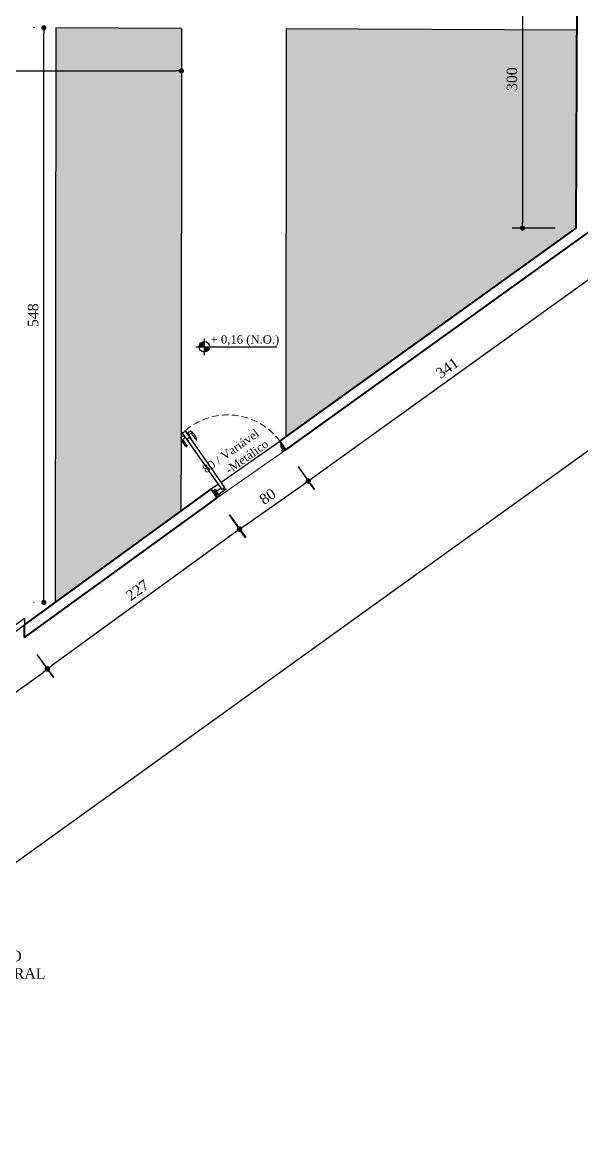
# Model space of a CAD drawing. Header units: millimetres. Extents: x 103208 to 171806, y -164 to 10038.
# Drawn here: x 113571 to 114104, y 4818 to 5894 of the extents above; entities that cross this region are included whole.
import ezdxf
from ezdxf import colors
from ezdxf.entities.mleader import LeaderData, LeaderLine
from ezdxf.math import Vec2, Vec3

# ---------------------------------------------------------------- set-up
doc = ezdxf.new("R2010")
doc.units = ezdxf.units.MM
doc.linetypes.add('HIDDEN', pattern=[9.525, 6.35, -3.175])
for name, color, linetype in [('ACESSORIOS', 2, 'Continuous'), ('Hachuria - Moveis', 1, 'Continuous'), ('PN010', 1, 'Continuous'), ('PN060', 6, 'Continuous'), ('Portas-Cotas', 2, 'Continuous'), ('Texto', 2, 'Continuous')]:
    doc.layers.add(name, color=color, linetype=linetype)
for name, color, linetype, lineweight in [('MEDIDAS', 7, 'Continuous', 0), ('Parede Corte', 4, 'Continuous', 40), ('Portas - Janelas', 2, 'Continuous', 20), ('Projeção Portas', 55, 'HIDDEN', 5)]:
    doc.layers.add(name, color=color, linetype=linetype, lineweight=lineweight)
doc.styles.add('Valéria', font='romantic.ttf', dxfattribs={"height": 10})
doc.dimstyles.new('Cota - 50', dxfattribs={"dimtxt": 10, "dimasz": 5, "dimexe": 10, "dimexo": 20, "dimgap": 5, "dimtad": 1, "dimtxsty": 'Valéria', "dimblk": 'DOT', "dimcen": 0, "dimclrd": 12, "dimclre": 12, "dimclrt": 2, "dimazin": 2, "dimtfac": 1, "dimtix": 1, "dimtmove": 0, "dimatfit": 3, "dimldrblk": 'DOT', "dimfxl": 1, "dimarcsym": 0})

# ---------------------------------------------------------------- blocks, each defined once
blk = doc.blocks.new('_Dot')
at = {"color": 0, "linetype": 'ByBlock', "lineweight": -2}
blk.add_line((-0.5, 0), (-1, 0), dxfattribs=at)
at = {"color": 0, "linetype": 'ByBlock', "const_width": 0.5}
blk.add_lwpolyline([(-0.25, 0, 1), (0.25, 0, 1)], format="xyb", close=True, dxfattribs=at)
blk = doc.blocks.new('*D650')
at = {"layer": 'Defpoints', "color": 0, "transparency": 16777216}
for p in [(115535.9, 6718.8, 9825), (115634.7, 6581.6), (113095.9, 4963.1, 9825)]:
    blk.add_point(p, dxfattribs=at)
at = {"layer": 'MEDIDAS', "color": 12, "lineweight": -2, "transparency": 16777216}
for p, q in [((115547.6, 6702.6), (115640.6, 6573.5)), ((113198.8, 4828.8), (115630.7, 6578.6)), ((113107.6, 4946.9), (113200.6, 4817.8))]:
    blk.add_line(p, q, dxfattribs=at)
at = {"layer": 'MEDIDAS', "color": 12, "lineweight": -2, "transparency": 16777216, "xscale": 5, "yscale": 5, "zscale": 5}
for p, rotation in [((115634.7, 6581.6), 35.73698977606095), ((113194.7, 4825.9), 215.736989776061)]:
    blk.add_blockref('_Dot', p, dxfattribs=dict(at, rotation=rotation))
at = {"layer": 'MEDIDAS', "color": 2, "transparency": 16777216, "insert": (114408.8, 5712), "char_height": 10, "attachment_point": 5, "rotation": 35.737, "style": 'Valéria'}
blk.add_mtext('3006', dxfattribs=at)
blk = doc.blocks.new('*D683')
at = {"color": 12, "lineweight": -2, "transparency": 16777216}
for p, q in [((113584.8, 5290.2), (113600.7, 5268.2)), ((113151.8, 4957.5), (113590.8, 5273.3)), ((113137.7, 4968.6), (113153.6, 4946.5))]:
    blk.add_line(p, q, dxfattribs=at)
at = {"layer": 'Defpoints', "color": 0, "transparency": 16777216}
for p in [(113573.1, 5306.5, 9825), (113594.8, 5276.3), (113126.1, 4984.8, 9825)]:
    blk.add_point(p, dxfattribs=at)
at = {"color": 12, "lineweight": -2, "transparency": 16777216, "xscale": 5, "yscale": 5, "zscale": 5}
for p, rotation in [((113594.8, 5276.3), 35.73698977606043), ((113147.8, 4954.6), 215.7369897760604)]:
    blk.add_blockref('_Dot', p, dxfattribs=dict(at, rotation=rotation))
at = {"color": 2, "transparency": 16777216, "insert": (113365.3, 5123.7), "char_height": 10, "attachment_point": 5, "rotation": 35.737, "style": 'Valéria'}
blk.add_mtext('550', dxfattribs=at)
blk = doc.blocks.new('*D657')
at = {"color": 12, "lineweight": -2, "transparency": 16777216}
for p, q in [((114080.8, 5981.9), (114038.3, 5981.9)), ((114048.3, 5976.9), (114048.3, 5702.5)), ((114079.5, 5697.5), (114038.3, 5697.5))]:
    blk.add_line(p, q, dxfattribs=at)
at = {"layer": 'Defpoints', "color": 0, "transparency": 16777216}
for p in [(114100.8, 5981.9, 9825), (114048.3, 5697.5), (114099.5, 5697.5, 9825)]:
    blk.add_point(p, dxfattribs=at)
at = {"color": 12, "lineweight": -2, "transparency": 16777216, "xscale": 5, "yscale": 5, "zscale": 5}
for p, rotation in [((114048.3, 5981.9), 90), ((114048.3, 5697.5), 270)]:
    blk.add_blockref('_Dot', p, dxfattribs=dict(at, rotation=rotation))
at = {"color": 2, "transparency": 16777216, "insert": (114038.2, 5839.7), "char_height": 10, "attachment_point": 5, "rotation": 90, "style": 'Valéria'}
blk.add_mtext('300', dxfattribs=at)
blk = doc.blocks.new('*D667')
at = {"color": 12, "lineweight": -2, "transparency": 16777216}
for p, q in [((114111.1, 5668.9), (114126.7, 5647.2)), ((113847.9, 5458.9), (114116.8, 5652.4)), ((113834, 5469.6), (113849.7, 5447.9))]:
    blk.add_line(p, q, dxfattribs=at)
at = {"layer": 'Defpoints', "color": 0, "transparency": 16777216}
for p in [(114099.4, 5685.2, 9825), (114120.9, 5655.3), (113822.4, 5485.8, 9825)]:
    blk.add_point(p, dxfattribs=at)
at = {"color": 12, "lineweight": -2, "transparency": 16777216, "xscale": 5, "yscale": 5, "zscale": 5}
for p, rotation in [((114120.9, 5655.3), 35.73698977606142), ((113843.8, 5456), 215.7369897760614)]:
    blk.add_blockref('_Dot', p, dxfattribs=dict(at, rotation=rotation))
at = {"color": 2, "transparency": 16777216, "insert": (113976.4, 5563.9), "char_height": 10, "attachment_point": 5, "rotation": 35.737, "style": 'Valéria'}
blk.add_mtext('341', dxfattribs=at)
blk = doc.blocks.new('*D668')
at = {"color": 12, "lineweight": -2, "transparency": 16777216}
for p, q in [((114119.3, 5674.9), (114135, 5653.1)), ((114111.1, 5668.9), (114126.7, 5647.2)), ((114120.9, 5655.3), (114129.1, 5661.3)), ((114133.2, 5664.2), (114137.2, 5667.1)), ((114116.8, 5652.4), (114112.8, 5649.5))]:
    blk.add_line(p, q, dxfattribs=at)
at = {"layer": 'Defpoints', "color": 0, "transparency": 16777216}
for p in [(114099.4, 5685.2, 9825), (114107.6, 5691.1, 9825), (114129.1, 5661.3)]:
    blk.add_point(p, dxfattribs=at)
at = {"color": 12, "lineweight": -2, "transparency": 16777216, "xscale": 5, "yscale": 5, "zscale": 5}
for p, rotation in [((114129.1, 5661.3), 215.7369897759889), ((114120.9, 5655.3), 35.73698977598891)]:
    blk.add_blockref('_Dot', p, dxfattribs=dict(at, rotation=rotation))
at = {"color": 2, "transparency": 16777216, "insert": (114119.1, 5666.5), "char_height": 10, "attachment_point": 5, "rotation": 35.737, "style": 'Valéria'}
blk.add_mtext('10', dxfattribs=at)
blk = doc.blocks.new('*D763')
at = {"color": 12, "lineweight": -2, "transparency": 16777216}
for p, q in [((113110.4, 5871), (113110.4, 5837.5)), ((113722.7, 5868.1), (113722.7, 5837.5)), ((113115.4, 5847.5), (113717.7, 5847.5))]:
    blk.add_line(p, q, dxfattribs=at)
at = {"layer": 'Defpoints', "color": 0, "transparency": 16777216}
for p in [(113110.4, 5891, 9825), (113722.7, 5888.1, 9825), (113722.7, 5847.5)]:
    blk.add_point(p, dxfattribs=at)
at = {"color": 12, "lineweight": -2, "transparency": 16777216, "xscale": 5, "yscale": 5, "zscale": 5, "rotation": 180}
blk.add_blockref('_Dot', (113110.4, 5847.5), dxfattribs=at)
at = {"color": 12, "lineweight": -2, "transparency": 16777216, "xscale": 5, "yscale": 5, "zscale": 5}
blk.add_blockref('_Dot', (113722.7, 5847.5), dxfattribs=at)
at = {"color": 2, "transparency": 16777216, "insert": (113416.6, 5857.7), "char_height": 10, "attachment_point": 5, "style": 'Valéria'}
blk.add_mtext('612', dxfattribs=at)
blk = doc.blocks.new('*D780')
at = {"color": 12, "lineweight": -2, "transparency": 16777216}
for p, q in [((113582.7, 5888.7), (113581.4, 5888.7)), ((113591.4, 5345), (113591.4, 5883.7)), ((113582.2, 5340), (113581.4, 5340))]:
    blk.add_line(p, q, dxfattribs=at)
at = {"layer": 'Defpoints', "color": 0, "transparency": 16777216}
for p in [(113591.4, 5888.7), (113602.7, 5888.7, 9825), (113602.2, 5340, 9825)]:
    blk.add_point(p, dxfattribs=at)
at = {"color": 12, "lineweight": -2, "transparency": 16777216, "xscale": 5, "yscale": 5, "zscale": 5}
for p, rotation in [((113591.4, 5888.7), 90), ((113591.4, 5340), 270)]:
    blk.add_blockref('_Dot', p, dxfattribs=dict(at, rotation=rotation))
at = {"color": 2, "transparency": 16777216, "insert": (113581.2, 5614.3), "char_height": 10, "attachment_point": 5, "rotation": 90, "style": 'Valéria'}
blk.add_mtext('548', dxfattribs=at)
blk = doc.blocks.new('*D1023')
at = {"color": 12, "lineweight": -2, "transparency": 16777216}
for p, q in [((113834.1, 5469.7), (113849.5, 5447.7)), ((113782, 5412.7), (113839.6, 5453.1)), ((113768.3, 5423.6), (113783.6, 5401.7))]:
    blk.add_line(p, q, dxfattribs=at)
at = {"layer": 'Defpoints', "color": 0, "transparency": 16777216}
for p in [(113822.7, 5486, 9825), (113843.7, 5455.9), (113756.8, 5440, 9825)]:
    blk.add_point(p, dxfattribs=at)
at = {"color": 12, "lineweight": -2, "transparency": 16777216, "xscale": 5, "yscale": 5, "zscale": 5}
for p, rotation in [((113843.7, 5455.9), 34.9690898920148), ((113777.9, 5409.9), 214.9690898920148)]:
    blk.add_blockref('_Dot', p, dxfattribs=dict(at, rotation=rotation))
at = {"color": 2, "transparency": 16777216, "insert": (113805, 5441.2), "char_height": 10, "attachment_point": 5, "rotation": 34.9691, "style": 'Valéria'}
blk.add_mtext('80', dxfattribs=at)
blk = doc.blocks.new('*D1024')
at = {"color": 12, "lineweight": -2, "transparency": 16777216}
for p, q in [((113768.6, 5423.8), (113784.3, 5402.2)), ((113598.7, 5279.7), (113774.4, 5407.3)), ((113584.8, 5290.3), (113600.6, 5268.6))]:
    blk.add_line(p, q, dxfattribs=at)
at = {"layer": 'Defpoints', "color": 0, "transparency": 16777216}
for p in [(113756.8, 5440, 9825), (113778.4, 5410.2), (113573.1, 5306.5, 9825)]:
    blk.add_point(p, dxfattribs=at)
at = {"color": 12, "lineweight": -2, "transparency": 16777216, "xscale": 5, "yscale": 5, "zscale": 5}
for p, rotation in [((113778.4, 5410.2), 36.00746497237041), ((113594.7, 5276.7), 216.0074649723704)]:
    blk.add_blockref('_Dot', p, dxfattribs=dict(at, rotation=rotation))
at = {"color": 2, "transparency": 16777216, "insert": (113680.6, 5351.7), "char_height": 10, "attachment_point": 5, "rotation": 36.0075, "style": 'Valéria'}
blk.add_mtext('227', dxfattribs=at)

msp = doc.modelspace()

# ---------------------------------------------------------------- hatches: boundary and pattern name
h = msp.add_hatch()
h.set_pattern_fill('GRASS2', color=74, scale=15, pattern_type=2)
h.set_pattern_definition([(360, (4.5, 0.3), (15, 15), [2.25, -0.45, 0.6, -0.45, 2.25, -9]), (360, (3.75, 0.75), (15, 15), [1.5, -1.125, 2.25, -1.125, 1.5, -7.5]), (360, (9, 6.75), (15, 15), [1.875, -0.75, 1.875, -10.5]), (360, (1.5, 9.75), (15, 15), [0.75, -1.5, 0.75, -12]), (90, (3, 9.75), (-15, 15), [1.35, -13.65]), (90, (7.5, 0.75), (-15, 15), [1.5, -13.5]), (90, (11.25, 6.75), (-15, 15), [1.5, -13.5]), (45, (9.45, 0.6), (1e-14, 15), [1.5, -19.7132034]), (135, (5.55, 0.6), (-15, 1e-14), [1.5, -19.7132034]), (63.434949, (9, 0.675), (8e-10, 15), [1.5, -32.0410197]), (75.9637565, (8.25, 0.75), (5e-10, 15), [1.5, -60.3465844]), (75.9637565, (12, 6.75), (5e-10, 15), [1.2, -60.6465844]), (75.9637565, (3.3, 9.75), (5e-10, 15), [1.05, -60.7965844]), (104.0362435, (6.75, 0.75), (-5e-10, 15), [1.5, -60.3465844]), (104.0362435, (10.5, 6.75), (-5e-10, 15), [1.2, -60.6465844]), (104.0362435, (2.7, 9.75), (-5e-10, 15), [1.05, -60.7965844]), (116.565051, (6, 0.675), (-6e-09, 15), [1.5, -32.041002])])
h.paths.add_polyline_path([(113110.3704, 5891.04176), (113131.89185, 5891.04176), (113131.90351, 5013.65689), (113106.04092, 4982.72769)])
h.paths.add_polyline_path([(113212.66662, 5889.6242), (113292.66593, 5888.85469), (113292.66593, 5750.65805), (113212.66662, 5751.42756)])
h.paths.add_polyline_path([(113422.66472, 5886.811), (113502.60254, 5889.40989), (113502.60254, 5752.62701), (113422.66472, 5750.02812)])
h.paths.add_polyline_path([(113602.73126, 5888.69492), (113722.29388, 5888.69492), (113722.29388, 5426.15392), (113602.21211, 5339.74881)])
h.paths.add_polyline_path([(113421.77858, 5325.98511), (113502.14397, 5325.83261), (113502.1498, 5273.9086), (113422.37891, 5216.50928)])
h.paths.add_polyline_path([(113212.2033, 5327.59219), (113292.10011, 5327.56372), (113292.10605, 5121.64961), (113211.6539, 5064.88161)])
h = msp.add_hatch()
h.set_pattern_fill('GRASS2', color=74, scale=15, pattern_type=2)
h.set_pattern_definition([(360, (29667.757, -965.046), (15, 15), [2.25, -0.45, 0.6, -0.45, 2.25, -9]), (360, (29667.007, -964.596), (15, 15), [1.5, -1.125, 2.25, -1.125, 1.5, -7.5]), (360, (29672.257, -958.596), (15, 15), [1.875, -0.75, 1.875, -10.5]), (360, (29664.757, -955.596), (15, 15), [0.75, -1.5, 0.75, -12]), (90, (29666.257, -955.596), (-15, 15), [1.35, -13.65]), (90, (29670.757, -964.596), (-15, 15), [1.5, -13.5]), (90, (29674.507, -958.596), (-15, 15), [1.5, -13.5]), (45, (29672.707, -964.746), (1e-14, 15), [1.5, -19.7132034]), (135, (29668.807, -964.746), (-15, 1e-14), [1.5, -19.7132034]), (63.434949, (29672.2565, -964.6714), (8e-10, 15), [1.5, -32.0410197]), (75.9637565, (29671.5065, -964.5964), (5e-10, 15), [1.5, -60.3465844]), (75.9637565, (29675.2565, -958.5964), (5e-10, 15), [1.2, -60.6465844]), (75.9637565, (29666.5565, -955.5964), (5e-10, 15), [1.05, -60.7965844]), (104.0362435, (29670.0065, -964.5964), (-5e-10, 15), [1.5, -60.3465844]), (104.0362435, (29673.7565, -958.5964), (-5e-10, 15), [1.2, -60.6465844]), (104.0362435, (29665.9565, -955.5964), (-5e-10, 15), [1.05, -60.7965844]), (116.565051, (29669.2565, -964.6714), (-6e-09, 15), [1.5, -32.041002])])
h.paths.add_polyline_path([(114009.96533, 5871.72169), (113900.61903, 5871.72169)], flags=16)
h.paths.add_polyline_path([(113822.53812, 5887.64721), (113822.36202, 5498.15818), (114099.45934, 5697.54419), (114100.35915, 5886.32297)])
at = {"layer": 'Portas - Janelas'}
h = msp.add_hatch(color=256, dxfattribs=at)
edge = h.paths.add_edge_path()
edge.add_arc((113744.57072, 5584.11274), 5, 90, 180)
edge.add_line((113739.57072, 5584.11274), (113744.57072, 5584.11274))
edge.add_line((113744.57072, 5584.11274), (113744.57072, 5589.11274))
edge = h.paths.add_edge_path()
edge.add_arc((113744.57072, 5584.11274), 5, 270, 360)
edge.add_line((113749.57072, 5584.11274), (113744.57072, 5584.11274))
edge.add_line((113744.57072, 5584.11274), (113744.57072, 5579.11274))

# ---------------------------------------------------------------- linework, layer by layer
for p, q in [((113602.73126, 5888.69492, 9825), (113602.21211, 5339.74881, 9825)), ((113722.73078, 5888.12294, 9825), (113602.73126, 5888.69492, 9825)), ((113722.73078, 5888.12294, 9825), (113722.36145, 5497.59719, 9825)), ((113822.73037, 5887.64629, 9825), (113822.36202, 5498.15818, 9825)), ((114100.35915, 5886.32297, 9825), (113822.73037, 5887.64629, 9825)), ((113722.3603, 5496.38929, 9825), (113722.29495, 5427.28338, 9825)), ((113722.34745, 5482.79848, 9825), (113722.34745, 5482.79848, 9825))]:
    msp.add_line(p, q)
at = {"color": 1}
for p, q in [((113724.80133, 5499.30365, 9825), (113722.28742, 5497.54541, 9825)), ((113723.57763, 5501.92568, 9825), (113723.89956, 5502.15084, 9825)), ((113728.99948, 5494.17358, 9825), (113723.57763, 5501.92568, 9825)), ((113723.89956, 5502.15084, 9825), (113724.01419, 5501.98695, 9825)), ((113724.01419, 5501.98695, 9825), (113724.31504, 5502.19737, 9825)), ((113724.31504, 5502.19737, 9825), (113724.35682, 5502.18998, 9825)), ((113724.35682, 5502.18998, 9825), (113724.36421, 5502.23176, 9825)), ((113724.36421, 5502.23176, 9825), (113724.40599, 5502.22437, 9825)), ((113724.40599, 5502.22437, 9825), (113724.41338, 5502.26615, 9825)), ((113724.41338, 5502.26615, 9825), (113724.45516, 5502.25876, 9825)), ((113724.45516, 5502.25876, 9825), (113724.46255, 5502.30054, 9825)), ((113724.46255, 5502.30054, 9825), (113724.50432, 5502.29315, 9825)), ((113724.50432, 5502.29315, 9825), (113724.51171, 5502.33492, 9825)), ((113724.51171, 5502.33492, 9825), (113724.55349, 5502.32753, 9825)), ((113724.55349, 5502.32753, 9825), (113724.56088, 5502.36931, 9825)), ((113724.56088, 5502.36931, 9825), (113724.60266, 5502.36192, 9825)), ((113724.60266, 5502.36192, 9825), (113724.61005, 5502.4037, 9825)), ((113724.61005, 5502.4037, 9825), (113724.65183, 5502.39631, 9825)), ((113724.65183, 5502.39631, 9825), (113724.65922, 5502.43809, 9825)), ((113724.65804, 5499.50851, 9825), (113726.11954, 5497.41889, 9825)), ((113724.65922, 5502.43809, 9825), (113724.70099, 5502.4307, 9825)), ((113724.69087, 5499.65351, 9825), (113724.68268, 5499.64777, 9825)), ((113724.70099, 5502.4307, 9825), (113724.70838, 5502.47248, 9825)), ((113724.70838, 5502.47248, 9825), (113724.75016, 5502.46509, 9825)), ((113724.75016, 5502.46509, 9825), (113724.75755, 5502.50686, 9825)), ((113724.75755, 5502.50686, 9825), (113724.79933, 5502.49947, 9825)), ((113724.79933, 5502.49947, 9825), (113724.80672, 5502.54125, 9825)), ((113724.80672, 5502.54125, 9825), (113724.8485, 5502.53386, 9825)), ((113726.90754, 5497.16461, 9825), (113724.83279, 5500.13106, 9825)), ((113724.8485, 5502.53386, 9825), (113724.85589, 5502.57564, 9825)), ((113724.85589, 5502.57564, 9825), (113724.89767, 5502.56825, 9825)), ((113724.89767, 5502.56825, 9825), (113724.90505, 5502.61003, 9825)), ((113724.90505, 5502.61003, 9825), (113725.34756, 5502.91952, 9825)), ((113725.34756, 5502.91952, 9825), (113725.38934, 5502.91213, 9825)), ((113725.38934, 5502.91213, 9825), (113725.39673, 5502.95391, 9825)), ((113725.39673, 5502.95391, 9825), (113725.43851, 5502.94652, 9825)), ((113725.43851, 5502.94652, 9825), (113725.4459, 5502.9883, 9825)), ((113725.4459, 5502.9883, 9825), (113725.48768, 5502.98091, 9825)), ((113725.48768, 5502.98091, 9825), (113725.49507, 5503.02269, 9825)), ((113725.49507, 5503.02269, 9825), (113725.53684, 5503.0153, 9825)), ((113725.53684, 5503.0153, 9825), (113725.54423, 5503.05707, 9825)), ((113725.54423, 5503.05707, 9825), (113725.58601, 5503.04968, 9825)), ((113725.58601, 5503.04968, 9825), (113725.5934, 5503.09146, 9825)), ((113725.5934, 5503.09146, 9825), (113725.63518, 5503.08407, 9825)), ((113725.63518, 5503.08407, 9825), (113725.64257, 5503.12585, 9825)), ((113725.64257, 5503.12585, 9825), (113725.68435, 5503.11846, 9825)), ((113725.68435, 5503.11846, 9825), (113725.69174, 5503.16024, 9825)), ((113725.69174, 5503.16024, 9825), (113725.73352, 5503.15285, 9825)), ((113725.73352, 5503.15285, 9825), (113725.74091, 5503.19463, 9825)), ((113725.74091, 5503.19463, 9825), (113725.78268, 5503.18724, 9825)), ((113725.78268, 5503.18724, 9825), (113725.79007, 5503.22901, 9825)), ((113725.79007, 5503.22901, 9825), (113725.83185, 5503.22162, 9825)), ((113725.83185, 5503.22162, 9825), (113725.83924, 5503.2634, 9825)), ((113725.83924, 5503.2634, 9825), (113725.88102, 5503.25601, 9825)), ((113725.88102, 5503.25601, 9825), (113725.88841, 5503.29779, 9825)), ((113725.88841, 5503.29779, 9825), (113725.93019, 5503.2904, 9825)), ((113725.93019, 5503.2904, 9825), (113725.93758, 5503.33218, 9825)), ((113725.93758, 5503.33218, 9825), (113726.23843, 5503.5426, 9825)), ((113726.12381, 5503.70649, 9825), (113726.44574, 5503.93165, 9825)), ((113726.23843, 5503.5426, 9825), (113726.12381, 5503.70649, 9825)), ((113726.44574, 5503.93165, 9825), (113731.86759, 5496.17955, 9825)), ((113729.77565, 5499.17058, 9825), (113727.7009, 5502.13703, 9825)), ((113728.19817, 5502.10652, 9825), (113728.20636, 5502.11225, 9825)), ((113728.34562, 5502.08762, 9825), (113729.80711, 5499.99799, 9825)), ((113728.4889, 5501.88275, 9825), (113731.00281, 5503.64099, 9825)), ((113731.72051, 5501.33623, 9825), (113729.80711, 5499.99799, 9825)), ((113729.80711, 5499.99799, 9825), (113729.9504, 5499.79313, 9825)), ((113729.92576, 5499.65387, 9825), (113729.91757, 5499.64814, 9825)), ((113724.20614, 5496.08065, 9825), (113726.11954, 5497.41889, 9825)), ((113726.11954, 5497.41889, 9825), (113726.26282, 5497.21402, 9825)), ((113726.40208, 5497.18939, 9825), (113726.41027, 5497.19512, 9825)), ((113727.79218, 5489.00928, 9825), (113727.96861, 5489.13268, 9825)), ((113730.62706, 5497.69153, 9825), (113728.00478, 5495.8575, 9825)), ((113728.00478, 5495.8575, 9825), (113729.1224, 5494.25955, 9825)), ((113761.58014, 5447.86671, 9825), (113728.01178, 5495.86239, 9825)), ((113729.1224, 5494.25955, 9825), (113728.99948, 5494.17358, 9825)), ((113764.18723, 5449.69012, 9825), (113730.61887, 5497.6858, 9825)), ((113731.74467, 5496.09358, 9825), (113730.62706, 5497.69153, 9825)), ((113731.86759, 5496.17955, 9825), (113731.74467, 5496.09358, 9825)), ((113737.13268, 5495.54206, 9825), (113736.95625, 5495.41866, 9825)), ((113817.15437, 5491.95848, 9825), (113817.24034, 5491.83556, 9825)), ((113817.24034, 5491.83556, 9825), (113817.33996, 5491.84422, 9825)), ((113818.6044, 5489.88524, 9825), (113817.33424, 5488.99689, 9825)), ((113817.33424, 5488.99689, 9825), (113819.51215, 5485.88293, 9825)), ((113817.33996, 5491.84422, 9825), (113817.35228, 5491.91385, 9825)), ((113817.35228, 5491.91385, 9825), (113817.69104, 5492.15079, 9825)), ((113817.56922, 5491.51644, 9825), (113817.52691, 5491.42583, 9825)), ((113817.52691, 5491.42583, 9825), (113818.6044, 5489.88524, 9825)), ((113817.63885, 5491.50412, 9825), (113817.56922, 5491.51644, 9825)), ((113817.97761, 5491.74106, 9825), (113817.63885, 5491.50412, 9825)), ((113817.73581, 5491.38889, 9825), (113818.10456, 5491.64679, 9825)), ((113821.40386, 5486.14433, 9825), (113817.73581, 5491.38889, 9825)), ((113817.76068, 5492.13848, 9825), (113817.98993, 5491.81069, 9825)), ((113818.10456, 5491.64679, 9825), (113818.36247, 5491.27804, 9825)), ((113818.4321, 5491.26572, 9825), (113818.51703, 5491.32513, 9825)), ((113818.54928, 5485.2095, 9825), (113818.3649, 5485.08055, 9825)), ((113818.3649, 5485.08055, 9825), (113818.65147, 5484.67081, 9825)), ((113818.54513, 5485.08457, 9825), (113818.64757, 5485.15621, 9825)), ((113818.68842, 5484.8797, 9825), (113818.54513, 5485.08457, 9825)), ((113818.64757, 5485.15621, 9825), (113818.61892, 5485.19719, 9825)), ((113819.13912, 5485.19493, 9825), (113818.68842, 5484.8797, 9825)), ((113818.86476, 5485.36913, 9825), (113818.8934, 5485.32815, 9825)), ((113819.51215, 5485.88293, 9825), (113818.87706, 5485.43875, 9825)), ((113818.8934, 5485.32815, 9825), (113818.99584, 5485.39979, 9825)), ((113818.99584, 5485.39979, 9825), (113819.13912, 5485.19493, 9825)), ((113819.37563, 5484.54273, 9825), (113821.36691, 5485.93544, 9825)), ((113821.36691, 5485.93544, 9825), (113821.46653, 5485.9441, 9825)), ((113821.77262, 5486.40224, 9825), (113821.40386, 5486.14433, 9825)), ((113821.46653, 5485.9441, 9825), (113821.47885, 5486.01373, 9825)), ((113821.47885, 5486.01373, 9825), (113821.81761, 5486.25066, 9825)), ((113821.52617, 5486.75461, 9825), (113821.77262, 5486.40224, 9825)), ((113821.61802, 5486.87987, 9825), (113821.53848, 5486.82424, 9825)), ((113821.69578, 5485.61632, 9825), (113821.65348, 5485.52571, 9825)), ((113821.65348, 5485.52571, 9825), (113821.73945, 5485.40279, 9825)), ((113821.76541, 5485.604, 9825), (113821.69578, 5485.61632, 9825)), ((113822.10418, 5485.84093, 9825), (113821.76541, 5485.604, 9825)), ((113821.88725, 5486.23835, 9825), (113822.1165, 5485.91057, 9825)), ((113752.78569, 5446.93878, 9825), (113752.22001, 5446.54314, 9825)), ((113752.44962, 5446.45967, 9825), (113752.44961, 5446.45966, 9825)), ((113752.67887, 5446.13188, 9825), (113752.44962, 5446.45967, 9825)), ((113752.46193, 5446.5293, 9825), (113752.8007, 5446.76623, 9825)), ((113752.46193, 5446.52929, 9825), (113752.46193, 5446.5293, 9825)), ((113752.67887, 5446.13188, 9825), (113752.67887, 5446.13188, 9825)), ((113753.08727, 5446.3565, 9825), (113752.7485, 5446.11957, 9825)), ((113752.7485, 5446.11957, 9825), (113752.7485, 5446.11956, 9825)), ((113752.78569, 5446.93878, 9825), (113752.78569, 5446.93878, 9825)), ((113752.7935, 5445.96799, 9825), (113753.12128, 5446.19724, 9825)), ((113753.03995, 5445.61562, 9825), (113752.7935, 5445.96799, 9825)), ((113752.8007, 5446.76623, 9825), (113752.87033, 5446.75391, 9825)), ((113752.91264, 5446.84452, 9825), (113752.85532, 5446.92647, 9825)), ((113752.85532, 5446.92647, 9825), (113752.85532, 5446.92646, 9825)), ((113752.87033, 5446.75391, 9825), (113752.91264, 5446.84452, 9825)), ((113753.03994, 5445.61562, 9825), (113753.03995, 5445.61562, 9825)), ((113753.09958, 5446.42613, 9825), (113753.08727, 5446.3565, 9825)), ((113753.1992, 5446.43479, 9825), (113753.09958, 5446.42613, 9825)), ((113753.12128, 5446.19724, 9825), (113753.12128, 5446.19724, 9825)), ((113753.19091, 5446.18492, 9825), (113753.19091, 5446.18493, 9825)), ((113753.19091, 5446.18493, 9825), (113756.83032, 5440.98135, 9825)), ((113754.2767, 5444.8942, 9825), (113753.1992, 5446.43479, 9825)), ((113754.5898, 5446.12153, 9844), (113754.07398, 5446.85904, 9844)), ((113754.14788, 5447.27682, 9844), (113754.8854, 5447.79264, 9844)), ((113755.54686, 5445.78256, 9825), (113754.2767, 5444.8942, 9825)), ((113755.10182, 5446.11354, 9844), (113755.00758, 5446.04763, 9844)), ((113755.29685, 5445.42466, 9825), (113755.49352, 5445.56221, 9825)), ((113755.64647, 5444.92479, 9825), (113755.29685, 5445.42466, 9825)), ((113755.30318, 5447.71874, 9844), (113755.819, 5446.98123, 9844)), ((113755.67366, 5444.92952, 9844), (113755.35844, 5445.38022, 9844)), ((113755.37075, 5445.44985, 9844), (113755.4609, 5445.5129, 9844)), ((113755.79995, 5445.46432, 9844), (113755.38034, 5446.06427, 9844)), ((113755.49352, 5445.56221, 9825), (113755.64827, 5445.34095, 9825)), ((113755.53053, 5445.50058, 9844), (113755.65948, 5445.3162, 9844)), ((113755.75053, 5445.49136, 9825), (113755.54686, 5445.78256, 9825)), ((113755.60159, 5446.21902, 9844), (113756.07328, 5445.5446, 9844)), ((113755.63908, 5444.88301, 9825), (113755.64647, 5444.92479, 9825)), ((113755.68085, 5444.87562, 9825), (113755.63908, 5444.88301, 9825)), ((113755.64827, 5445.34095, 9825), (113755.64826, 5445.34095, 9825)), ((113755.7451, 5446.56345, 9844), (113755.65086, 5446.49754, 9844)), ((113755.67346, 5444.83384, 9825), (113755.68085, 5444.87562, 9825)), ((113755.71524, 5444.82645, 9825), (113755.67346, 5444.83384, 9825)), ((113755.74329, 5444.9172, 9844), (113755.67366, 5444.92952, 9844)), ((113755.70108, 5445.348, 9825), (113755.70109, 5445.348, 9825)), ((113755.70109, 5445.348, 9825), (113755.75053, 5445.49136, 9825)), ((113755.70785, 5444.78467, 9825), (113755.71524, 5444.82645, 9825)), ((113755.74963, 5444.77728, 9825), (113755.70785, 5444.78467, 9825)), ((113755.74224, 5444.7355, 9825), (113755.74963, 5444.77728, 9825)), ((113755.78402, 5444.72811, 9825), (113755.74224, 5444.7355, 9825)), ((113755.92956, 5444.65088, 9844), (113755.74329, 5444.9172, 9844)), ((113755.74712, 5445.32692, 9844), (113755.79995, 5445.46432, 9844)), ((113755.77663, 5444.68634, 9825), (113755.78402, 5444.72811, 9825)), ((113755.81841, 5444.67895, 9825), (113755.77663, 5444.68634, 9825)), ((113760.57716, 5449.30077, 9825), (113755.80909, 5445.96596, 9825)), ((113755.80909, 5445.96596, 9825), (113756.03425, 5445.64403, 9825)), ((113755.81102, 5444.63717, 9825), (113755.81841, 5444.67895, 9825)), ((113755.85279, 5444.62978, 9825), (113755.81102, 5444.63717, 9825)), ((113755.8454, 5444.588, 9825), (113755.85279, 5444.62978, 9825)), ((113755.88718, 5444.58061, 9825), (113755.8454, 5444.588, 9825)), ((113755.87979, 5444.53883, 9825), (113755.88718, 5444.58061, 9825)), ((113755.92157, 5444.53144, 9825), (113755.87979, 5444.53883, 9825)), ((113755.91418, 5444.48967, 9825), (113755.92157, 5444.53144, 9825)), ((113755.95596, 5444.48228, 9825), (113755.91418, 5444.48967, 9825)), ((113755.99919, 5444.63856, 9844), (113755.92956, 5444.65088, 9844)), ((113755.94857, 5444.4405, 9825), (113755.95596, 5444.48228, 9825)), ((113755.99035, 5444.43311, 9825), (113755.94857, 5444.4405, 9825)), ((113755.98296, 5444.39133, 9825), (113755.99035, 5444.43311, 9825)), ((113755.98687, 5444.56893, 9844), (113755.99919, 5444.63856, 9844)), ((113756.19361, 5444.27334, 9844), (113755.98687, 5444.56893, 9844)), ((113756.03425, 5445.64403, 9825), (113756.13753, 5445.65696, 9825)), ((113756.03437, 5445.94048, 9825), (113756.23104, 5446.07803, 9825)), ((113756.17765, 5445.73561, 9825), (113756.03437, 5445.94048, 9825)), ((113756.07328, 5445.5446, 9844), (113756.06097, 5445.47497, 9844)), ((113756.06097, 5445.47497, 9844), (113757.43649, 5443.50827, 9844)), ((113756.23104, 5446.07803, 9825), (113756.58065, 5445.57816, 9825)), ((113756.58065, 5445.57816, 9825), (113756.62243, 5445.57077, 9825)), ((113756.62243, 5445.57077, 9825), (113756.61504, 5445.52899, 9825)), ((113756.61504, 5445.52899, 9825), (113756.65682, 5445.5216, 9825)), ((113756.65682, 5445.5216, 9825), (113756.64943, 5445.47982, 9825)), ((113756.64943, 5445.47982, 9825), (113756.69121, 5445.47243, 9825)), ((113756.69121, 5445.47243, 9825), (113756.68382, 5445.43066, 9825)), ((113756.68382, 5445.43066, 9825), (113756.72559, 5445.42327, 9825)), ((113756.72559, 5445.42327, 9825), (113756.7182, 5445.38149, 9825)), ((113756.7182, 5445.38149, 9825), (113756.75998, 5445.3741, 9825)), ((113756.75998, 5445.3741, 9825), (113756.75259, 5445.33232, 9825)), ((113756.75259, 5445.33232, 9825), (113756.79437, 5445.32493, 9825)), ((113756.79437, 5445.32493, 9825), (113756.78698, 5445.28315, 9825)), ((113756.78698, 5445.28315, 9825), (113756.82876, 5445.27576, 9825)), ((113756.82876, 5445.27576, 9825), (113756.82137, 5445.23398, 9825)), ((113756.82137, 5445.23398, 9825), (113756.86315, 5445.22659, 9825)), ((113756.86315, 5445.22659, 9825), (113756.85576, 5445.18482, 9825)), ((113756.85576, 5445.18482, 9825), (113756.89753, 5445.17743, 9825)), ((113756.89753, 5445.17743, 9825), (113756.89014, 5445.13565, 9825)), ((113756.89014, 5445.13565, 9825), (113756.93192, 5445.12826, 9825)), ((113756.93192, 5445.12826, 9825), (113756.92453, 5445.08648, 9825)), ((113756.92453, 5445.08648, 9825), (113756.96631, 5445.07909, 9825)), ((113756.96631, 5445.07909, 9825), (113756.95892, 5445.03731, 9825)), ((113756.95892, 5445.03731, 9825), (113757.0007, 5445.02992, 9825)), ((113757.0007, 5445.02992, 9825), (113756.99331, 5444.98815, 9825)), ((113756.99331, 5444.98815, 9825), (113757.13086, 5444.79148, 9825)), ((113757.13086, 5444.79148, 9825), (113757.17264, 5444.78409, 9825)), ((113757.17264, 5444.78409, 9825), (113757.16525, 5444.74231, 9825)), ((113757.16525, 5444.74231, 9825), (113757.3028, 5444.54564, 9825)), ((113757.3028, 5444.54564, 9825), (113757.34458, 5444.53825, 9825)), ((113757.34458, 5444.53825, 9825), (113757.33719, 5444.49647, 9825)), ((113757.33719, 5444.49647, 9825), (113757.37897, 5444.48908, 9825)), ((113757.37897, 5444.48908, 9825), (113757.37158, 5444.4473, 9825)), ((113757.37158, 5444.4473, 9825), (113757.41336, 5444.43991, 9825)), ((113757.41336, 5444.43991, 9825), (113757.40597, 5444.39813, 9825)), ((113757.40597, 5444.39813, 9825), (113757.44774, 5444.39074, 9825)), ((113757.81506, 5443.09785, 9825), (113765.48522, 5448.46239, 9825)), ((113764.19542, 5449.69585, 9825), (113761.58014, 5447.86671, 9825)), ((113763.8013, 5447.46769, 9825), (113762.88428, 5448.77883, 9825)), ((113765.39925, 5448.58531, 9825), (113763.8013, 5447.46769, 9825)), ((113765.48522, 5448.46239, 9825), (113765.39925, 5448.58531, 9825)), ((113756.02473, 5444.38394, 9825), (113755.98296, 5444.39133, 9825)), ((113756.01734, 5444.34216, 9825), (113756.02473, 5444.38394, 9825)), ((113756.05912, 5444.33477, 9825), (113756.01734, 5444.34216, 9825)), ((113756.19667, 5444.1381, 9825), (113756.05912, 5444.33477, 9825)), ((113756.18929, 5444.09632, 9825), (113756.19667, 5444.1381, 9825)), ((113756.23106, 5444.08893, 9825), (113756.18929, 5444.09632, 9825)), ((113756.36862, 5443.89226, 9825), (113756.23106, 5444.08893, 9825)), ((113756.56001, 5443.74947, 9844), (113756.35705, 5444.03966, 9844)), ((113756.36123, 5443.85049, 9825), (113756.36862, 5443.89226, 9825)), ((113756.403, 5443.8431, 9825), (113756.36123, 5443.85049, 9825)), ((113756.39561, 5443.80132, 9825), (113756.403, 5443.8431, 9825)), ((113756.43739, 5443.79393, 9825), (113756.39561, 5443.80132, 9825)), ((113756.43, 5443.75215, 9825), (113756.43739, 5443.79393, 9825)), ((113756.47178, 5443.74476, 9825), (113756.43, 5443.75215, 9825)), ((113756.46439, 5443.70298, 9825), (113756.47178, 5443.74476, 9825)), ((113756.50617, 5443.69559, 9825), (113756.46439, 5443.70298, 9825)), ((113756.49878, 5443.65382, 9825), (113756.50617, 5443.69559, 9825)), ((113756.54056, 5443.64643, 9825), (113756.49878, 5443.65382, 9825)), ((113756.53317, 5443.60465, 9825), (113756.54056, 5443.64643, 9825)), ((113756.57494, 5443.59726, 9825), (113756.53317, 5443.60465, 9825)), ((113756.62964, 5443.73715, 9844), (113756.56001, 5443.74947, 9844)), ((113756.56755, 5443.55548, 9825), (113756.57494, 5443.59726, 9825)), ((113756.60933, 5443.54809, 9825), (113756.56755, 5443.55548, 9825)), ((113756.60194, 5443.50631, 9825), (113756.60933, 5443.54809, 9825)), ((113756.64372, 5443.49892, 9825), (113756.60194, 5443.50631, 9825)), ((113756.61732, 5443.66752, 9844), (113756.62964, 5443.73715, 9844)), ((113756.80359, 5443.4012, 9844), (113756.61732, 5443.66752, 9844)), ((113756.63633, 5443.45714, 9825), (113756.64372, 5443.49892, 9825)), ((113756.67811, 5443.44975, 9825), (113756.63633, 5443.45714, 9825)), ((113756.67072, 5443.40798, 9825), (113756.67811, 5443.44975, 9825)), ((113756.7125, 5443.40059, 9825), (113756.67072, 5443.40798, 9825)), ((113756.70511, 5443.35881, 9825), (113756.7125, 5443.40059, 9825)), ((113756.74688, 5443.35142, 9825), (113756.70511, 5443.35881, 9825)), ((113756.73949, 5443.30964, 9825), (113756.74688, 5443.35142, 9825)), ((113756.78127, 5443.30225, 9825), (113756.73949, 5443.30964, 9825)), ((113757.13088, 5442.80238, 9825), (113756.78127, 5443.30225, 9825)), ((113756.79127, 5443.33157, 9844), (113756.80359, 5443.4012, 9844)), ((113757.1065, 5442.88087, 9844), (113756.79127, 5443.33157, 9844)), ((113757.03921, 5440.9444, 9825), (113759.0305, 5442.33712, 9825)), ((113757.32755, 5442.93993, 9825), (113757.13088, 5442.80238, 9825)), ((113757.14963, 5443.1856, 9844), (113757.27859, 5443.00122, 9844)), ((113757.1728, 5443.16119, 9825), (113757.17281, 5443.16119, 9825)), ((113757.17281, 5443.16119, 9825), (113757.32755, 5442.93993, 9825)), ((113757.26627, 5442.93159, 9844), (113757.17613, 5442.86855, 9844)), ((113757.33694, 5443.26674, 9844), (113757.18976, 5443.26425, 9844)), ((113757.19689, 5443.20838, 9825), (113757.19687, 5443.20838, 9825)), ((113757.3455, 5443.21089, 9825), (113757.19689, 5443.20838, 9825)), ((113757.51412, 5443.01342, 9844), (113757.33694, 5443.26674, 9844)), ((113757.72477, 5442.66861, 9825), (113757.3455, 5443.21089, 9825)), ((113757.43649, 5443.50827, 9844), (113757.50612, 5443.49595, 9844)), ((113757.44774, 5444.39074, 9825), (113757.44035, 5444.34897, 9825)), ((113757.44035, 5444.34897, 9825), (113757.48213, 5444.34158, 9825)), ((113757.48213, 5444.34158, 9825), (113757.47474, 5444.2998, 9825)), ((113757.47474, 5444.2998, 9825), (113757.51652, 5444.29241, 9825)), ((113757.50612, 5443.49595, 9844), (113757.64981, 5443.2905, 9844)), ((113757.51652, 5444.29241, 9825), (113757.50913, 5444.25063, 9825)), ((113757.50913, 5444.25063, 9825), (113757.55091, 5444.24324, 9825)), ((113757.55091, 5444.24324, 9825), (113757.54352, 5444.20146, 9825)), ((113757.54352, 5444.20146, 9825), (113757.5853, 5444.19407, 9825)), ((113757.5853, 5444.19407, 9825), (113757.57791, 5444.1523, 9825)), ((113757.57791, 5444.1523, 9825), (113757.61968, 5444.14491, 9825)), ((113757.63747, 5443.51235, 9825), (113757.5899, 5443.41978, 9825)), ((113757.5899, 5443.41978, 9825), (113757.81506, 5443.09785, 9825)), ((113757.64981, 5443.2905, 9844), (113757.60433, 5443.03337, 9844)), ((113757.61968, 5444.14491, 9825), (113757.61229, 5444.10313, 9825)), ((113757.61229, 5444.10313, 9825), (113757.65407, 5444.09574, 9825)), ((113757.65407, 5444.09574, 9825), (113757.64668, 5444.05396, 9825)), ((113757.64668, 5444.05396, 9825), (113757.68846, 5444.04657, 9825)), ((113757.68846, 5444.04657, 9825), (113757.68107, 5444.00479, 9825)), ((113757.68107, 5444.00479, 9825), (113757.72285, 5443.9974, 9825)), ((113757.72285, 5443.9974, 9825), (113757.71546, 5443.95562, 9825)), ((113757.71546, 5443.95562, 9825), (113758.06507, 5443.45575, 9825)), ((113758.35986, 5443.11279, 9825), (113757.72477, 5442.66861, 9825)), ((113757.8684, 5443.3182, 9825), (113757.72512, 5443.52307, 9825)), ((113758.06507, 5443.45575, 9825), (113757.8684, 5443.3182, 9825)), ((113758.35571, 5442.98786, 9825), (113758.45814, 5443.0595, 9825)), ((113758.49899, 5442.78299, 9825), (113758.35571, 5442.98786, 9825)), ((113758.35985, 5443.11278, 9825), (113758.35986, 5443.11279, 9825)), ((113758.42949, 5443.10047, 9825), (113758.42948, 5443.10047, 9825)), ((113758.45814, 5443.0595, 9825), (113758.42949, 5443.10047, 9825)), ((113758.9497, 5443.09821, 9825), (113758.49899, 5442.78299, 9825)), ((113758.67532, 5443.27241, 9825), (113758.67532, 5443.27241, 9825)), ((113758.67532, 5443.27241, 9825), (113758.70398, 5443.23144, 9825)), ((113758.68764, 5443.34204, 9825), (113758.68763, 5443.34204, 9825)), ((113758.87202, 5443.471, 9825), (113758.68764, 5443.34204, 9825)), ((113758.70398, 5443.23144, 9825), (113758.80641, 5443.30308, 9825)), ((113758.80641, 5443.30308, 9825), (113758.9497, 5443.09821, 9825)), ((113759.15859, 5443.06127, 9825), (113758.87202, 5443.471, 9825)), ((113759.0305, 5442.33712, 9825), (113759.03049, 5442.33712, 9825)), ((113759.15858, 5443.06126, 9825), (113759.15859, 5443.06127, 9825))]:
    msp.add_line(p, q, dxfattribs=at)
for centre, radius, start, end in [((113724.73999, 5499.56583, 9825), 0.1, 124.96908913, 214.96908913), ((113724.9261, 5499.92785, 9825), 0.26, 124.96908913, 214.96908913), ((113724.63929, 5499.72726, 9825), 0.09, 304.96908913, 34.96908913), ((113724.80001, 5500.10814, 9825), 0.04, 34.96908913, 124.96908913), ((113727.73368, 5502.15996, 9825), 0.04, 124.96908913, 214.96908913), ((113727.85977, 5501.97968, 9825), 0.26, 34.96908913, 124.96908913), ((113728.14658, 5502.18027, 9825), 0.09, 214.96908913, 304.96908913), ((113728.26367, 5502.03031, 9825), 0.1, 34.96908913, 124.96908913), ((113729.80843, 5499.19351, 9825), 0.04, 214.96908913, 304.96908913), ((113729.68234, 5499.37379, 9825), 0.26, 304.96908913, 34.96908913), ((113729.96915, 5499.57439, 9825), 0.09, 124.96908913, 214.96908913), ((113729.86845, 5499.73581, 9825), 0.1, 304.96908913, 34.96908913), ((113731.14611, 5503.43582, 9825), 0.25026, 60.84115429, 124.93208382), ((113725.4124, 5493.01402, 9825), 12.14519, 13.28915973, 61.17491862), ((113732.093, 5500.80327, 9825), 0.65023, 40.22115467, 124.95061245), ((113705.9473, 5478.31029, 9825), 35.1398, 29.29227261, 40.69623925), ((113722.43098, 5497.34043, 9825), 0.25026, 125.00609443, 189.09702396), ((113734.18728, 5499.15121, 9825), 12.14519, 188.76325963, 236.64901852), ((113724.57898, 5495.54793, 9825), 0.65023, 124.9875658, 209.71702358), ((113754.67602, 5512.39135, 9825), 35.1398, 209.241939, 220.64590565), ((113726.34477, 5497.27134, 9825), 0.1, 214.96908913, 304.96908913), ((113726.46186, 5497.12137, 9825), 0.09, 34.96908913, 124.96908913), ((113726.74867, 5497.32197, 9825), 0.26, 214.96908913, 304.96908913), ((113726.87476, 5497.14169, 9825), 0.04, 304.96908913, 34.96908913), ((113727.64889, 5489.21447, 9825), 0.25027, 236.36361973, 304.92730867), ((113727.8252, 5489.33756, 9825), 0.25009, 304.99189879, 41.08114983), ((113736.81299, 5495.62366, 9825), 0.25009, 208.85702843, 304.94627946), ((113736.98909, 5495.74704, 9825), 0.25027, 305.01086958, 13.57455852), ((113817.71971, 5492.10981, 9825), 0.05001, 34.98054714, 124.96908913), ((113817.94895, 5491.78203, 9825), 0.05, 304.97052152, 34.96765673), ((113818.40344, 5491.30669, 9825), 0.05, 214.96908913, 304.96908913), ((113818.57795, 5485.16855, 9825), 0.04999, 34.95699547, 124.98990223), ((113819.07759, 5484.96884, 9825), 0.52, 214.96908913, 304.97019096), ((113818.90572, 5485.39779, 9825), 0.04999, 124.96908913, 214.98054943), ((113821.56714, 5486.78327, 9825), 0.05, 124.96908913, 214.96908913), ((113821.84627, 5486.20969, 9825), 0.05, 34.97375254, 124.96908913), ((113822.07553, 5485.88191, 9825), 0.05, 304.95674205, 34.9699782), ((113752.49058, 5446.48832, 9825), 0.05, 124.96908913, 214.96908913), ((113752.71984, 5446.16054, 9825), 0.05, 214.96908913, 304.96908913), ((113752.81435, 5446.89781, 9825), 0.05, 34.96908913, 124.96908913), ((113752.99897, 5445.58696, 9825), 0.05, 304.96908913, 34.96908913), ((113753.14993, 5446.15627, 9825), 0.05, 34.96908913, 124.96908913), ((113754.31982, 5447.03098, 9844), 0.3, 124.96908913, 214.96908913), ((113754.83564, 5446.29347, 9844), 0.3, 214.96908913, 304.96908913), ((113755.05734, 5447.5468, 9844), 0.3, 34.96908913, 124.96908913), ((113755.21645, 5445.94965, 9844), 0.2, 34.96908913, 124.96908913), ((113755.39941, 5445.40888, 9844), 0.05, 124.96908913, 214.96908913), ((113755.48955, 5445.47192, 9844), 0.05, 34.96908913, 124.96908913), ((113755.76549, 5446.33365, 9844), 0.2, 124.96908913, 214.96908913), ((113755.67285, 5445.35815, 9825), 0.03, 214.96908913, 340.23026968), ((113755.70045, 5445.34486, 9844), 0.05, 214.96908913, 338.96908913), ((113755.57316, 5446.80929, 9844), 0.3, 304.96908913, 34.96908913), ((113756.13668, 5445.70696, 9825), 0.05, 270.96908913, 34.96908913), ((113757.14747, 5442.90952, 9844), 0.05, 214.96908913, 304.96908913), ((113757.1906, 5443.21426, 9844), 0.05, 90.96908913, 214.96908913), ((113757.19738, 5443.17838, 9825), 0.03, 90.97014468, 214.96908913), ((113757.23761, 5442.97257, 9844), 0.05, 304.96908913, 34.96908913), ((113757.55509, 5443.04208, 9844), 0.05, 214.96908913, 349.96908913), ((113757.68414, 5443.49441, 9825), 0.05, 34.96908913, 158.96908913), ((113758.38851, 5443.07181, 9825), 0.05, 34.96908913, 124.96908913), ((113758.71629, 5443.30106, 9825), 0.05, 124.96908913, 214.96908913), ((113758.73246, 5442.76324, 9825), 0.52, 304.96908913, 34.96908913)]:
    msp.add_arc(centre, radius, start, end, dxfattribs=at)
at = {"layer": 'ACESSORIOS'}
for p, q in [((113126.10997, 4997.16842, 9825), (113573.0808, 5318.7873, 9825)), ((113126.13944, 5003.34948, 9825), (113573.0808, 5324.94716, 9825)), ((113573.0808, 5324.94716, 9825), (113573.0808, 5318.7873, 9825))]:
    msp.add_line(p, q, dxfattribs=at)
at = {"layer": 'Hachuria - Moveis'}
msp.add_circle((113744.57072, 5584.11274), 5, dxfattribs=at)
at = {"layer": 'Parede Corte'}
for p, q in [((114099.45934, 5697.54419, 9825), (114100.81484, 5981.92478, 9825)), ((113822.35036, 5485.83007, 9825), (114473.36797, 5954.27128, 9825)), ((113816.62668, 5494.0313, 9825), (114099.45934, 5697.54419, 9825)), ((113816.67226, 5493.96959, 9825), (113822.35036, 5485.83007, 9825)), ((113573.0808, 5318.7873, 9825), (113751.05345, 5448.19417, 9825)), ((113751.05345, 5448.19417, 9825), (113756.79715, 5439.9819, 9825)), ((113573.0808, 5306.46758, 9825), (113756.79714, 5439.98189, 9825)), ((113573.0808, 5306.46758, 9825), (113573.0808, 5318.7873, 9825))]:
    msp.add_line(p, q, dxfattribs=at)
at = {"layer": 'PN010'}
for p, q in [((113744.57072, 5592.11274), (113744.57072, 5576.11274)), ((113736.57072, 5584.11274), (113813.80048, 5584.11274)), ((113760.57739, 5454.85143, 9825), (113816.67226, 5493.96959, 9825)), ((113757.96981, 5453.02872, 9825), (113751.05345, 5448.19417, 9825))]:
    msp.add_line(p, q, dxfattribs=at)
at = {"layer": 'Portas - Janelas'}
msp.add_line((113756.79714, 5439.98189, 9825), (113822.35036, 5485.83007, 9825), dxfattribs=at)
at = {"layer": 'Projeção Portas'}
msp.add_arc((113766.96028, 5457.29994, 9825), 61.77333, 36.41404937, 130.98474764, dxfattribs=at)

# ---------------------------------------------------------------- texts
at = {"layer": 'Portas-Cotas', "insert": (113781.32279, 5484.62714, 9825), "char_height": 8, "attachment_point": 5, "rotation": 35.3075826, "style": 'Valéria'}
msp.add_mtext('\\pi-18.9352;80 / Variável\\P\\pi0;-Metálico', dxfattribs=at)
at = {"layer": 'Texto', "insert": (113750.53421, 5595.21925), "char_height": 8, "attachment_point": 1, "style": 'Valéria'}
msp.add_mtext('+ 0,16 (N.O.)', dxfattribs=at)

# ---------------------------------------------------------------- dimensions: what is measured, and where the dimension line sits
for base, p1, p2, text, picture, middle in [((114048.28843, 5697.54419), (114100.81484, 5981.92478, 9825), (114099.45934, 5697.54419, 9825), '300', '*D657', (114038.17748, 5839.73448)), ((113591.40025, 5888.69492), (113602.21232, 5339.96932, 9825), (113602.73126, 5888.69492, 9825), '548', '*D780', (113581.20795, 5614.33212))]:
    dim = msp.add_linear_dim(base=base, p1=p1, p2=p2, angle=90, text=text, dimstyle='Cota - 50')
    dim.commit()
    dim.dimension.update_dxf_attribs({"geometry": picture, "text_midpoint": middle})
dim = msp.add_linear_dim(base=(113722.73078, 5847.51225), p1=(113110.3704, 5891.04176, 9825), p2=(113722.73078, 5888.12294, 9825), text='612', dimstyle='Cota - 50')
dim.commit()
dim.dimension.update_dxf_attribs({"geometry": '*D763', "text_midpoint": (113416.55059, 5857.66018)})
for p1, p2, distance, text, picture, middle in [((113822.35036, 5485.83007, 9825), (114099.40041, 5685.18207, 9825), -36.76692, '341', '*D667', (113976.44854, 5563.86323)), ((113756.79714, 5439.98189, 9825), (113822.66199, 5486.04803, 9825), -36.76362, '80', '*D1023', (113805.00513, 5441.17413)), ((113573.0808, 5306.46758, 9825), (113756.79715, 5439.9819, 9825), -36.75758, '227', '*D1024', (113680.60863, 5351.66322)), ((113126.05105, 4984.8063, 9825), (113573.0808, 5306.46758, 9825), -37.20239, '550', '*D683', (113365.34157, 5123.71268))]:
    dim = msp.add_aligned_dim(p1=p1, p2=p2, distance=distance, text=text, dimstyle='Cota - 50')
    dim.commit()
    dim.dimension.update_dxf_attribs({"geometry": picture, "text_midpoint": middle})
dim = msp.add_linear_dim(base=(114129.11434, 5661.26697), p1=(114099.40041, 5685.18207, 9825), p2=(114107.64005, 5691.11092, 9825), angle=215.73698978, text='10', dimstyle='Cota - 50', override={"dimtmove": 1})
dim.commit()
dim.dimension.update_dxf_attribs({"geometry": '*D668', "text_midpoint": (114119.08906, 5666.50966)})
at = {"layer": 'MEDIDAS'}
dim = msp.add_aligned_dim(p1=(113095.94746, 4963.1452, 9825), p2=(115535.93758, 6718.84569, 9825), distance=-169.12081, dimstyle='Cota - 50', dxfattribs=at)
dim.commit()
dim.dimension.update_dxf_attribs({"geometry": '*D650', "text_midpoint": (114408.79308, 5711.9561)})

# ---------------------------------------------------------------- leaders
at = {"layer": 'PN060'}
ml = msp.add_multileader_mtext('Standard', dxfattribs=at)
ml.set_content('PORTÃO METÁLICO\\PDESLIZANTE LATERAL', color=2, style='Valéria')
ml.set_leader_properties(color=15)
ml.set_arrow_properties(name='DOT')
ml.build(insert=Vec2(0, 0))
ml.multileader.update_dxf_attribs({"dogleg_length": 5, "arrow_head_size": 5})
ctx = ml.context
ctx.base_point, ctx.char_height, ctx.arrow_head_size, ctx.plane_origin = Vec3(113426.1286, 5002.38057), 10, 5, Vec3(113421.1286, 5209.44975)
notes = []
notes.append((ctx, [(0, (1, 1, 0), (113421.1286, 5002.38057), (1, 0), 5, [(0, [(113421.1286, 5209.44975)], 0, [])])]))
ctx.mtext.insert, ctx.mtext.flow_direction = Vec3(113428.1286, 5007.48412), 5
for ctx, leaders in notes:
    for number, flags, end, landing, length, lines in leaders:
        leader = LeaderData()
        leader.index, (leader.has_last_leader_line, leader.has_dogleg_vector, leader.attachment_direction) = number, flags
        leader.last_leader_point, leader.dogleg_vector, leader.dogleg_length = Vec3(end), Vec3(landing), length
        for number, points, colour, breaks in lines:
            line = LeaderLine()
            line.index, line.vertices, line.color, line.breaks = number, Vec3.list(points), colors.encode_raw_color(colour), breaks
            leader.lines.append(line)
        ctx.leaders.append(leader)

doc.saveas('drawing.dxf')
